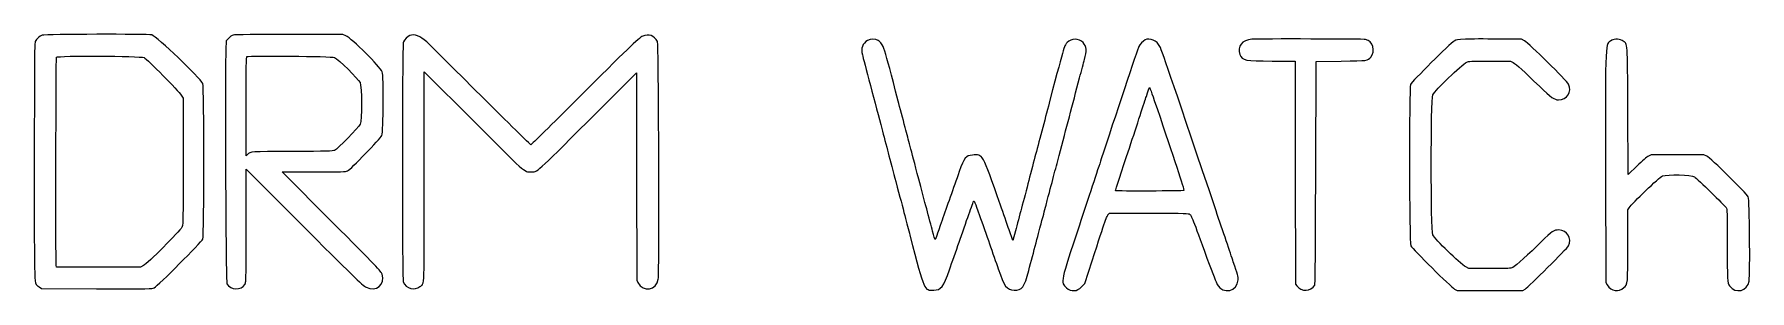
# Model space of a CAD drawing. Header units: millimetres. Extents: x 3.1 to 102.9, y -16 to -1.1.
import ezdxf

# ---------------------------------------------------------------- set-up
doc = ezdxf.new("R2010")
doc.units = ezdxf.units.MM
doc.layers.get('0').update_dxf_attribs({"linetype": 'CONTINUOUS'})

msp = doc.modelspace()

# ---------------------------------------------------------------- linework, layer by layer
for p, q in [((14.26, -1.507), (14.236, -2.015)), ((14.402, -1.353), (14.26, -1.507)), ((21.043, -1.13), (17.904, -1.132)), ((21.227, -1.215), (21.043, -1.13)), ((89.659, -1.417), (88.283, -1.403)), ((89.843, -1.511), (89.659, -1.417)), ((75.15, -2.681), (76.481, -2.681)), ((76.481, -2.681), (76.491, -9.17)), ((77.682, -9.172), (77.699, -2.699)), ((77.699, -2.699), (79.163, -2.681)), ((87.814, -2.682), (89.024, -2.682)), ((89.024, -2.682), (89.175, -2.768)), ((25.788, -9.39), (25.788, -3.309)), ((25.788, -3.309), (28.63, -6.15)), ((35.304, -6.199), (38.134, -3.371)), ((38.134, -3.371), (38.144, -9.402)), ((11.642, -4.674), (11.747, -4.851)), ((11.747, -4.851), (11.747, -8.53)), ((15.416, -8.197), (15.416, -5.318)), ((95.867, -9.277), (95.85, -5.565)), ((15.496, -8.125), (15.416, -8.197)), ((15.416, -12.27), (15.416, -8.974)), ((15.416, -8.974), (18.441, -12.004)), ((96.385, -8.786), (95.867, -9.277)), ((97.208, -8.131), (97.055, -8.213)), ((98.743, -8.131), (97.208, -8.131)), ((100.277, -8.131), (98.743, -8.131)), ((100.453, -8.218), (100.277, -8.131)), ((17.516, -9.137), (19.35, -9.136)), ((20.395, -12.021), (17.516, -9.137)), ((38.144, -9.402), (38.153, -15.434)), ((76.491, -9.17), (76.5, -15.658)), ((94.553, -9.037), (94.562, -15.575)), ((65.603, -11.617), (65.684, -11.536)), ((65.684, -11.536), (67.974, -11.536)), ((95.85, -11.342), (95.929, -11.218)), ((95.85, -13.406), (95.85, -11.342)), ((60.056, -13.135), (59.834, -12.503)), ((60.205, -12.556), (60.056, -13.135)), ((4.382, -14.676), (4.363, -14.561)), ((6.823, -14.676), (4.382, -14.676)), ((9.264, -14.676), (6.823, -14.676)), ((9.439, -14.588), (9.264, -14.676)), ((64.237, -15.634), (64.665, -14.317)), ((86.589, -14.764), (86.424, -14.667)), ((87.806, -14.764), (86.589, -14.764)), ((3.363, -15.818), (3.499, -15.928)), ((3.499, -15.928), (6.711, -15.937)), ((38.153, -15.434), (38.227, -15.575)), ((64.054, -15.821), (64.237, -15.634)), ((76.5, -15.658), (76.574, -15.758)), ((85.76, -15.95), (85.919, -16.034)), ((89.729, -16.034), (89.87, -15.949)), ((94.562, -15.575), (94.644, -15.707)), ((85.919, -16.034), (87.824, -16.034)), ((87.824, -16.034), (89.729, -16.034))]:
    msp.add_line(p, q)
for points in [[(3.145, -1.535), (3.091, -1.632), (3.087, -2.177), (3.087, -8.555)], [(3.55, -1.181), (3.395, -1.236), (3.231, -1.379), (3.145, -1.535)], [(9.919, -1.165), (9.703, -1.105), (3.722, -1.119), (3.55, -1.181)], [(12.892, -3.994), (12.751, -3.657), (10.221, -1.249), (9.919, -1.165)], [(14.654, -1.167), (14.593, -1.185), (14.48, -1.268), (14.402, -1.353)], [(17.904, -1.132), (16.147, -1.134), (14.715, -1.149), (14.654, -1.167)], [(23.341, -3.305), (23.216, -3.006), (21.562, -1.371), (21.227, -1.215)], [(24.568, -1.559), (24.495, -1.698), (24.493, -15.358), (24.566, -15.532)], [(24.941, -1.204), (24.83, -1.248), (24.633, -1.435), (24.568, -1.559)], [(25.933, -1.573), (25.545, -1.215), (25.218, -1.094), (24.941, -1.204)], [(29.07, -4.681), (27.488, -3.103), (26.077, -1.705), (25.933, -1.573)], [(38.503, -1.231), (38.281, -1.332), (37.561, -2.024), (34.69, -4.896)], [(39.364, -1.535), (39.178, -1.198), (38.839, -1.078), (38.503, -1.231)], [(39.408, -15.375), (39.476, -14.937), (39.433, -1.66), (39.364, -1.535)], [(51.594, -1.477), (51.297, -1.662), (51.196, -1.946), (51.291, -2.328)], [(52.212, -1.49), (52.06, -1.387), (51.749, -1.381), (51.594, -1.477)], [(53.375, -5.009), (52.537, -1.77), (52.512, -1.695), (52.212, -1.49)], [(63.213, -1.611), (63.034, -1.804), (63.103, -1.572), (62.211, -4.956)], [(64.142, -1.61), (63.888, -1.339), (63.465, -1.339), (63.213, -1.611)], [(64.22, -2.598), (64.363, -2.109), (64.34, -1.821), (64.142, -1.61)], [(67.382, -1.834), (67.322, -1.953), (65.932, -6.116), (65.197, -8.379)], [(67.751, -1.452), (67.627, -1.52), (67.447, -1.707), (67.382, -1.834)], [(68.614, -1.834), (68.44, -1.495), (68.015, -1.307), (67.751, -1.452)], [(71.878, -11.395), (69.626, -4.701), (68.713, -2.027), (68.614, -1.834)], [(73.96, -1.411), (73.39, -1.443), (73.083, -1.836), (73.272, -2.293)], [(80.588, -1.426), (80.45, -1.4), (74.404, -1.386), (73.96, -1.411)], [(80.887, -2.452), (81.178, -2.121), (80.998, -1.503), (80.588, -1.426)], [(85.736, -1.517), (85.521, -1.646), (83.261, -3.895), (83.2, -4.041)], [(86.395, -1.409), (85.932, -1.427), (85.869, -1.437), (85.736, -1.517)], [(88.283, -1.403), (87.526, -1.395), (86.676, -1.398), (86.395, -1.409)], [(92.403, -4.03), (92.308, -3.829), (90.069, -1.626), (89.843, -1.511)], [(94.915, -1.475), (94.517, -1.731), (94.541, -1.229), (94.553, -9.037)], [(95.581, -1.529), (95.411, -1.399), (95.076, -1.372), (94.915, -1.475)], [(95.85, -5.565), (95.83, -1.418), (95.851, -1.735), (95.581, -1.529)], [(4.363, -14.561), (4.328, -14.349), (4.343, -2.528), (4.379, -2.461)], [(4.379, -2.461), (4.433, -2.36), (9.256, -2.381), (9.472, -2.483)], [(9.472, -2.483), (9.655, -2.57), (11.498, -4.43), (11.642, -4.674)], [(14.236, -2.015), (14.175, -3.329), (14.231, -15.534), (14.3, -15.647)], [(15.416, -5.318), (15.416, -3.049), (15.426, -2.436), (15.46, -2.422)], [(15.46, -2.422), (15.624, -2.356), (20.414, -2.403), (20.567, -2.473)], [(20.567, -2.473), (20.771, -2.565), (21.949, -3.727), (22.05, -3.935)], [(51.291, -2.328), (51.348, -2.559), (52.099, -5.404), (52.421, -6.615)], [(63.936, -3.651), (64.042, -3.244), (64.17, -2.77), (64.22, -2.598)], [(73.272, -2.293), (73.421, -2.652), (73.558, -2.681), (75.15, -2.681)], [(79.163, -2.681), (80.75, -2.662), (80.696, -2.669), (80.887, -2.452)], [(84.494, -4.649), (84.636, -4.37), (86.152, -2.915), (86.473, -2.749)], [(86.473, -2.749), (86.595, -2.686), (86.689, -2.681), (87.814, -2.682)], [(89.175, -2.768), (89.355, -2.871), (89.808, -3.282), (90.698, -4.147)], [(12.893, -13.043), (12.975, -12.846), (12.975, -4.192), (12.892, -3.994)], [(22.05, -3.935), (22.153, -4.149), (22.156, -6.156), (22.054, -6.358)], [(23.319, -7.012), (23.408, -6.816), (23.428, -3.512), (23.341, -3.305)], [(62.741, -8.184), (63.169, -6.573), (63.512, -5.273), (63.936, -3.651)], [(31.992, -7.549), (31.967, -7.549), (30.652, -6.259), (29.07, -4.681)], [(34.69, -4.896), (33.232, -6.356), (32.018, -7.549), (31.992, -7.549)], [(62.211, -4.956), (61.976, -5.849), (61.601, -7.268), (61.377, -8.114)], [(66.832, -7.744), (67.283, -6.385), (67.729, -5.032), (67.822, -4.736)], [(67.822, -4.736), (67.916, -4.44), (68.001, -4.207), (68.012, -4.217)], [(68.012, -4.217), (68.022, -4.228), (68.216, -4.78), (68.443, -5.443)], [(83.2, -4.041), (83.11, -4.256), (83.127, -13.258), (83.217, -13.433)], [(84.491, -12.789), (84.376, -12.553), (84.38, -4.874), (84.494, -4.649)], [(90.698, -4.147), (91.387, -4.817), (91.56, -4.939), (91.819, -4.939)], [(91.819, -4.939), (92.301, -4.939), (92.608, -4.461), (92.403, -4.03)], [(53.78, -6.544), (53.65, -6.059), (53.468, -5.368), (53.375, -5.009)], [(68.443, -5.443), (69.39, -8.214), (70.04, -10.193), (70.014, -10.22)], [(22.054, -6.358), (21.957, -6.547), (20.723, -7.814), (20.57, -7.881)], [(28.63, -6.15), (31.694, -9.214), (31.607, -9.137), (31.992, -9.137)], [(31.992, -9.137), (32.376, -9.137), (32.269, -9.232), (35.304, -6.199)], [(52.421, -6.615), (52.519, -6.983), (52.687, -7.618), (52.794, -8.026)], [(54.577, -9.56), (54.069, -7.626), (54.01, -7.405), (53.78, -6.544)], [(18.098, -7.946), (15.603, -7.956), (15.687, -7.95), (15.496, -8.125)], [(20.57, -7.881), (20.46, -7.93), (20.139, -7.938), (18.098, -7.946)], [(21.315, -9.074), (21.501, -8.987), (23.23, -7.209), (23.319, -7.012)], [(66.029, -10.231), (66.019, -10.221), (66.381, -9.102), (66.832, -7.744)], [(3.087, -8.555), (3.087, -16.372), (3.056, -15.57), (3.363, -15.818)], [(11.747, -8.53), (11.748, -12.208), (11.748, -12.209), (11.673, -12.357)], [(52.794, -8.026), (52.9, -8.433), (53.099, -9.187), (53.236, -9.701)], [(57.696, -8.156), (57.319, -8.18), (57.216, -8.309), (56.928, -9.119)], [(59.333, -11.077), (58.241, -7.968), (58.323, -8.116), (57.696, -8.156)], [(61.377, -8.114), (61.282, -8.473), (61.102, -9.155), (60.977, -9.631)], [(61.984, -11.06), (62.358, -9.631), (62.519, -9.02), (62.741, -8.184)], [(65.197, -8.379), (65.002, -8.98), (64.427, -10.718), (63.92, -12.241)], [(97.055, -8.213), (96.971, -8.258), (96.669, -8.516), (96.385, -8.786)], [(102.858, -10.583), (102.75, -10.376), (100.658, -8.319), (100.453, -8.218)], [(19.35, -9.136), (21.011, -9.135), (21.197, -9.129), (21.315, -9.074)], [(25.538, -15.812), (25.811, -15.594), (25.788, -16.19), (25.788, -9.39)], [(53.236, -9.701), (53.711, -11.493), (53.877, -12.122), (54.061, -12.824)], [(55.034, -11.289), (54.918, -10.852), (54.712, -10.075), (54.577, -9.56)], [(56.928, -9.119), (56.596, -10.054), (56.191, -11.202), (55.933, -11.941)], [(60.977, -9.631), (60.853, -10.106), (60.662, -10.829), (60.553, -11.236)], [(77.623, -15.716), (77.654, -15.664), (77.668, -14.004), (77.682, -9.172)], [(95.929, -11.218), (96.094, -10.961), (97.69, -9.436), (97.863, -9.37)], [(97.863, -9.37), (98.143, -9.263), (99.562, -9.299), (99.73, -9.417)], [(99.73, -9.417), (99.888, -9.528), (101.492, -11.091), (101.573, -11.214)], [(57.486, -11.61), (57.63, -11.196), (57.756, -10.848), (57.766, -10.837)], [(57.766, -10.837), (57.802, -10.801), (57.828, -10.864), (58.11, -11.665)], [(70.014, -10.22), (69.984, -10.25), (66.058, -10.261), (66.029, -10.231)], [(102.908, -15.486), (102.978, -15.034), (102.934, -10.729), (102.858, -10.583)], [(55.375, -12.585), (55.304, -12.308), (55.15, -11.726), (55.034, -11.289)], [(55.933, -11.941), (55.618, -12.845), (55.544, -13.048), (55.522, -13.07)], [(56.92, -13.229), (57.088, -12.754), (57.343, -12.025), (57.486, -11.61)], [(58.11, -11.665), (58.265, -12.108), (58.527, -12.852), (58.691, -13.317)], [(59.834, -12.503), (59.712, -12.155), (59.486, -11.514), (59.333, -11.077)], [(60.553, -11.236), (60.444, -11.644), (60.287, -12.237), (60.205, -12.556)], [(61.717, -12.065), (61.782, -11.822), (61.902, -11.37), (61.984, -11.06)], [(64.665, -14.317), (65.472, -11.834), (65.518, -11.702), (65.603, -11.617)], [(67.974, -11.536), (70.186, -11.536), (70.267, -11.538), (70.351, -11.604)], [(70.351, -11.604), (70.449, -11.681), (70.515, -11.85), (71.35, -14.146)], [(72.883, -14.358), (72.725, -13.902), (72.273, -12.569), (71.878, -11.395)], [(101.573, -11.214), (101.63, -11.299), (101.635, -11.467), (101.636, -13.353)], [(11.673, -12.357), (11.559, -12.583), (9.663, -14.477), (9.439, -14.588)], [(15.345, -15.683), (15.415, -15.568), (15.416, -15.525), (15.416, -12.27)], [(18.441, -12.004), (21.603, -15.172), (22.17, -15.72), (22.413, -15.848)], [(23.332, -15.079), (23.28, -14.92), (23.024, -14.653), (20.395, -12.021)], [(54.061, -12.824), (54.937, -16.164), (54.873, -16.016), (55.447, -16.016)], [(55.522, -13.07), (55.513, -13.079), (55.447, -12.861), (55.375, -12.585)], [(60.976, -14.87), (61.248, -13.83), (61.59, -12.536), (61.717, -12.065)], [(63.92, -12.241), (62.822, -15.543), (62.817, -15.565), (63.169, -15.874)], [(86.424, -14.667), (86.036, -14.438), (84.627, -13.07), (84.491, -12.789)], [(91.838, -12.512), (91.542, -12.512), (91.455, -12.571), (90.805, -13.21)], [(92.395, -13.433), (92.615, -13.01), (92.313, -12.512), (91.838, -12.512)], [(10.069, -15.876), (10.269, -15.779), (12.818, -13.222), (12.893, -13.043)], [(56.359, -14.824), (56.499, -14.422), (56.752, -13.705), (56.92, -13.229)], [(58.691, -13.317), (58.854, -13.783), (59.082, -14.436), (59.196, -14.768)], [(83.217, -13.433), (83.314, -13.621), (85.562, -15.845), (85.76, -15.95)], [(90.805, -13.21), (90.104, -13.898), (89.316, -14.604), (89.147, -14.697)], [(89.87, -15.949), (90.068, -15.829), (92.313, -13.593), (92.395, -13.433)], [(95.625, -15.867), (95.852, -15.658), (95.849, -15.69), (95.85, -13.406)], [(101.636, -13.353), (101.637, -15.42), (101.647, -15.602), (101.769, -15.767)], [(55.447, -16.016), (55.863, -16.016), (56.009, -15.827), (56.359, -14.824)], [(59.196, -14.768), (59.556, -15.819), (59.683, -15.988), (60.128, -16.01)], [(60.128, -16.01), (60.586, -16.033), (60.718, -15.856), (60.976, -14.87)], [(71.35, -14.146), (71.723, -15.17), (71.871, -15.551), (71.952, -15.689)], [(73.158, -15.42), (73.169, -15.205), (73.147, -15.122), (72.883, -14.358)], [(89.147, -14.697), (89.032, -14.759), (88.936, -14.764), (87.806, -14.764)], [(6.711, -15.937), (9.858, -15.946), (9.927, -15.945), (10.069, -15.876)], [(14.3, -15.647), (14.523, -16.016), (15.126, -16.037), (15.345, -15.683)], [(22.413, -15.848), (22.975, -16.142), (23.53, -15.679), (23.332, -15.079)], [(24.566, -15.532), (24.727, -15.919), (25.225, -16.062), (25.538, -15.812)], [(38.227, -15.575), (38.528, -16.153), (39.309, -16.021), (39.408, -15.375)], [(63.169, -15.874), (63.45, -16.121), (63.78, -16.101), (64.054, -15.821)], [(71.952, -15.689), (72.298, -16.28), (73.125, -16.096), (73.158, -15.42)], [(76.574, -15.758), (76.848, -16.128), (77.396, -16.107), (77.623, -15.716)], [(94.644, -15.707), (94.878, -16.084), (95.313, -16.155), (95.625, -15.867)], [(101.769, -15.767), (102.124, -16.247), (102.817, -16.077), (102.908, -15.486)]]:
    msp.add_open_spline(points, degree=3)

doc.saveas('drawing.dxf')
